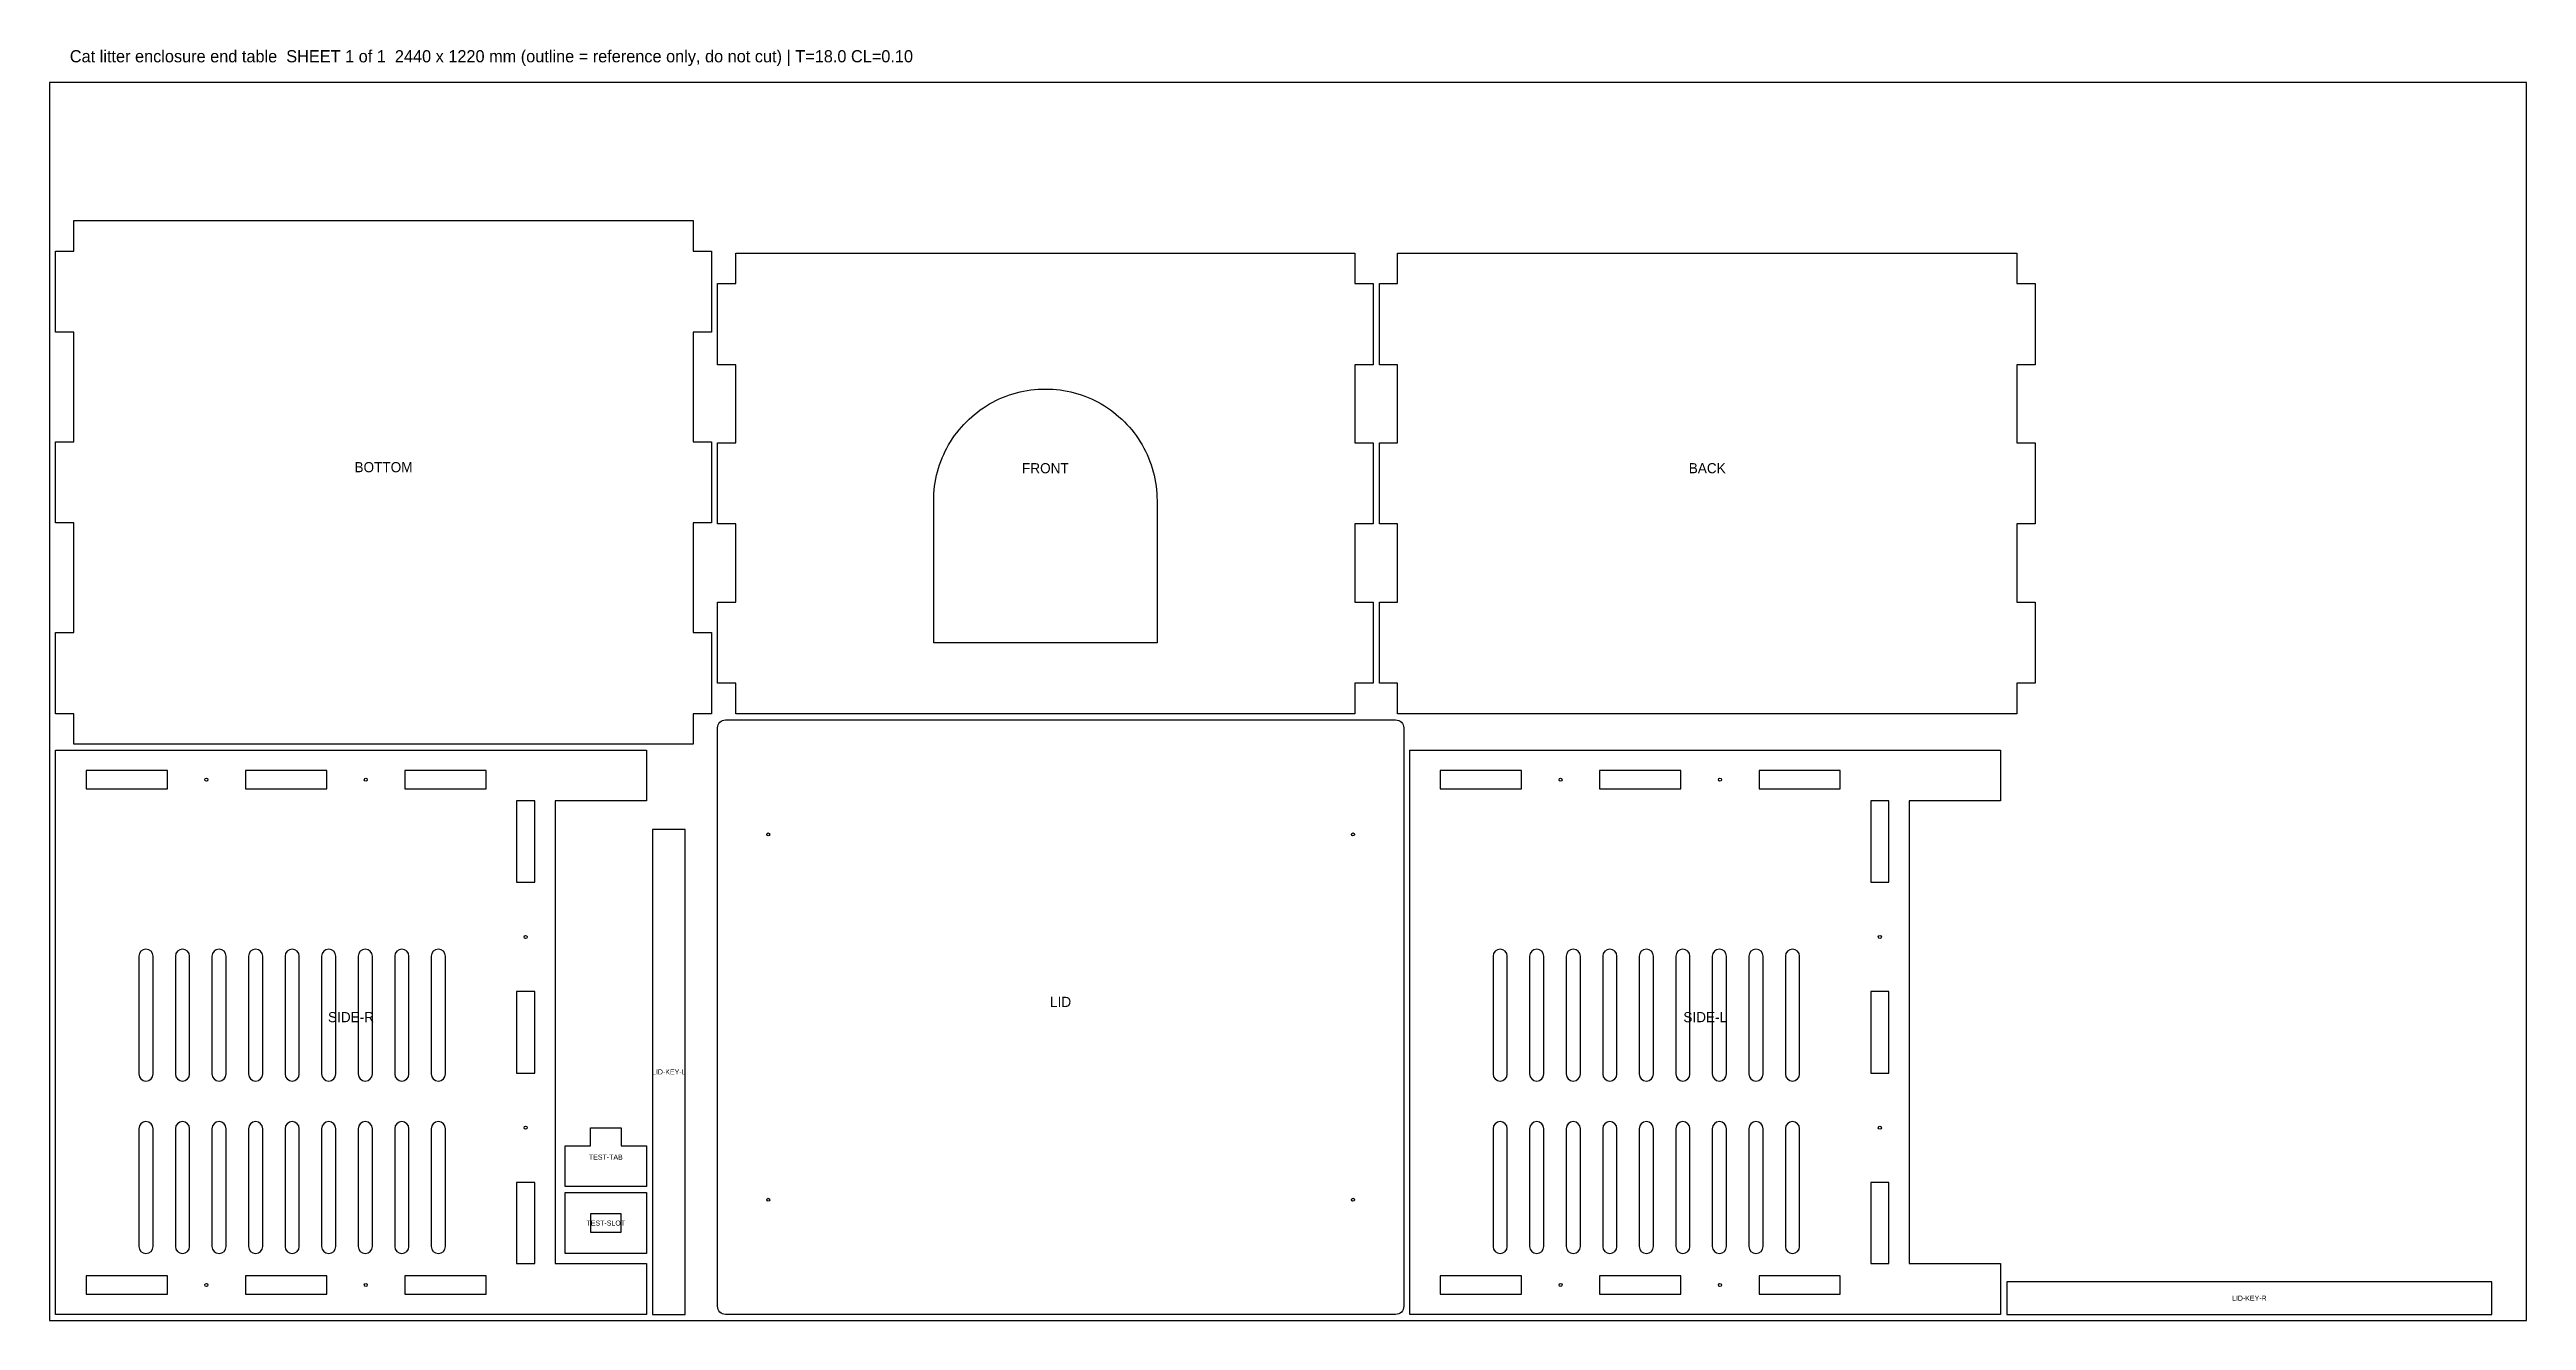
# Model space of a CAD drawing. Header units: millimetres. Extents: x 0 to 2440, y 0 to 1253.
import ezdxf
from ezdxf.enums import TextEntityAlignment as Align

# ---------------------------------------------------------------- set-up
doc = ezdxf.new("R2010")
doc.units = ezdxf.units.MM
doc.layers.add('CUT', color=1, linetype='Continuous')
doc.layers.add('LABELS', color=5, linetype='Continuous')

msp = doc.modelspace()

# ---------------------------------------------------------------- linework, layer by layer
at = {"layer": 'CUT'}
for points in [[(6, 678), (24, 678), (24, 786), (6, 786), (6, 866), (24, 866), (24, 974), (6, 974), (6, 1054), (24, 1054), (24, 1084), (634, 1084), (634, 1054), (652, 1054), (652, 974), (634, 974), (634, 866), (652, 866), (652, 786), (634, 786), (634, 678), (652, 678), (652, 598), (634, 598), (634, 568), (24, 568), (24, 598), (6, 598)], [(658, 708), (676, 708), (676, 785), (658, 785), (658, 865), (676, 865), (676, 942), (658, 942), (658, 1022), (676, 1022), (676, 1052), (1286, 1052), (1286, 1022), (1304, 1022), (1304, 942), (1286, 942), (1286, 865), (1304, 865), (1304, 785), (1286, 785), (1286, 708), (1304, 708), (1304, 628), (1286, 628), (1286, 598), (676, 598), (676, 628), (658, 628)], [(1310, 708), (1328, 708), (1328, 785), (1310, 785), (1310, 865), (1328, 865), (1328, 942), (1310, 942), (1310, 1022), (1328, 1022), (1328, 1052), (1938, 1052), (1938, 1022), (1956, 1022), (1956, 942), (1938, 942), (1938, 865), (1956, 865), (1956, 785), (1938, 785), (1938, 708), (1956, 708), (1956, 628), (1938, 628), (1938, 598), (1328, 598), (1328, 628), (1310, 628)], [(1091, 668), (871, 668), (871, 808), (871.1, 811.6), (871.2, 815.2), (871.5, 818.8), (871.9, 822.4), (872.5, 825.9), (873.1, 829.5), (873.9, 833), (874.7, 836.5), (875.7, 839.9), (876.8, 843.4), (878.1, 846.7), (879.4, 850.1), (880.8, 853.4), (882.3, 856.7), (884, 859.9), (885.7, 863), (887.6, 866.1), (889.5, 869.1), (891.6, 872.1), (893.7, 875), (896, 877.8), (898.3, 880.5), (900.7, 883.2), (903.2, 885.8), (905.8, 888.3), (908.5, 890.7), (911.2, 893), (914, 895.3), (916.9, 897.4), (919.9, 899.5), (922.9, 901.4), (926, 903.3), (929.1, 905), (932.3, 906.7), (935.6, 908.2), (938.9, 909.6), (942.3, 910.9), (945.6, 912.2), (949.1, 913.3), (952.5, 914.3), (956, 915.1), (959.5, 915.9), (963.1, 916.5), (966.6, 917.1), (970.2, 917.5), (973.8, 917.8), (977.4, 917.9), (981, 918), (984.6, 917.9), (988.2, 917.8), (991.8, 917.5), (995.4, 917.1), (998.9, 916.5), (1002.5, 915.9), (1006, 915.1), (1009.5, 914.3), (1012.9, 913.3), (1016.4, 912.2), (1019.7, 910.9), (1023.1, 909.6), (1026.4, 908.2), (1029.7, 906.7), (1032.9, 905), (1036, 903.3), (1039.1, 901.4), (1042.1, 899.5), (1045.1, 897.4), (1048, 895.3), (1050.8, 893), (1053.5, 890.7), (1056.2, 888.3), (1058.8, 885.8), (1061.3, 883.2), (1063.7, 880.5), (1066, 877.8), (1068.3, 875), (1070.4, 872.1), (1072.5, 869.1), (1074.4, 866.1), (1076.3, 863), (1078, 859.9), (1079.7, 856.7), (1081.2, 853.4), (1082.6, 850.1), (1083.9, 846.7), (1085.2, 843.4), (1086.3, 839.9), (1087.3, 836.5), (1088.1, 833), (1088.9, 829.5), (1089.5, 825.9), (1090.1, 822.4), (1090.5, 818.8), (1090.8, 815.2), (1090.9, 811.6), (1091, 808)], [(1334, 14), (1333.8, 12.4), (1333.4, 10.9), (1332.7, 9.6), (1331.7, 8.3), (1330.4, 7.3), (1329.1, 6.6), (1327.6, 6.2), (1326, 6), (666, 6), (664.4, 6.2), (662.9, 6.6), (661.6, 7.3), (660.3, 8.3), (659.3, 9.6), (658.6, 10.9), (658.2, 12.4), (658, 14), (658, 584), (658.2, 585.6), (658.6, 587.1), (659.3, 588.4), (660.3, 589.7), (661.6, 590.7), (662.9, 591.4), (664.4, 591.8), (666, 592), (1326, 592), (1327.6, 591.8), (1329.1, 591.4), (1330.4, 590.7), (1331.7, 589.7), (1332.7, 588.4), (1333.4, 587.1), (1333.8, 585.6), (1334, 584)], [(6, 6), (6, 562), (588, 562), (588, 512), (498, 512), (498, 56), (588, 56), (588, 6)], [(1340, 6), (1340, 562), (1922, 562), (1922, 512), (1832, 512), (1832, 56), (1922, 56), (1922, 6)], [(36, 524), (116.1, 524), (116.1, 542), (36, 542)], [(273.1, 524), (273.1, 542), (192.9, 542), (192.9, 524)], [(430.1, 542), (349.9, 542), (349.9, 524), (430.1, 524)], [(1370, 524), (1450, 524), (1450, 542), (1370, 542)], [(1607, 524), (1607, 542), (1527, 542), (1527, 524)], [(1764, 542), (1684, 542), (1684, 524), (1764, 524)], [(478.1, 512), (459.9, 512), (459.9, 431.9), (478.1, 431.9)], [(1812, 512), (1794, 512), (1794, 431.9), (1812, 431.9)], [(626, 6), (626, 484), (594, 484), (594, 6)], [(459.9, 324.1), (459.9, 243.9), (478.1, 243.9), (478.1, 324.1)], [(1794, 324.1), (1794, 243.9), (1812, 243.9), (1812, 324.1)], [(588, 172), (588, 132), (508, 132), (508, 172), (533, 172), (533, 190), (563, 190), (563, 172)], [(459.9, 56), (478.1, 56), (478.1, 136.1), (459.9, 136.1)], [(508, 66), (508, 126), (588, 126), (588, 66)], [(1794, 56), (1812, 56), (1812, 136.1), (1794, 136.1)], [(563, 105), (533, 105), (533, 87), (563, 87)], [(36, 44), (36, 25.9), (116.1, 25.9), (116.1, 44)], [(192.9, 25.9), (273.1, 25.9), (273.1, 44), (192.9, 44)], [(430.1, 25.9), (430.1, 44), (349.9, 44), (349.9, 25.9)], [(1370, 44), (1370, 25.9), (1450, 25.9), (1450, 44)], [(1527, 25.9), (1607, 25.9), (1607, 44), (1527, 44)], [(1764, 25.9), (1764, 44), (1684, 44), (1684, 25.9)], [(2406, 38), (1928, 38), (1928, 6), (2406, 6)]]:
    msp.add_lwpolyline(points, close=True, dxfattribs=at)
for points in [[(102, 243), (102, 359, 1), (88, 359), (88, 243, 1)], [(138, 243), (138, 359, 1), (124, 359), (124, 243, 1)], [(174, 243), (174, 359, 1), (160, 359), (160, 243, 1)], [(210, 243), (210, 359, 1), (196, 359), (196, 243, 1)], [(246, 243), (246, 359, 1), (232, 359), (232, 243, 1)], [(282, 243), (282, 359, 1), (268, 359), (268, 243, 1)], [(318, 243), (318, 359, 1), (304, 359), (304, 243, 1)], [(354, 243), (354, 359, 1), (340, 359), (340, 243, 1)], [(390, 243), (390, 359, 1), (376, 359), (376, 243, 1)], [(1436, 243), (1436, 359, 1), (1422, 359), (1422, 243, 1)], [(1472, 243), (1472, 359, 1), (1458, 359), (1458, 243, 1)], [(1508, 243), (1508, 359, 1), (1494, 359), (1494, 243, 1)], [(1544, 243), (1544, 359, 1), (1530, 359), (1530, 243, 1)], [(1580, 243), (1580, 359, 1), (1566, 359), (1566, 243, 1)], [(1616, 243), (1616, 359, 1), (1602, 359), (1602, 243, 1)], [(1652, 243), (1652, 359, 1), (1638, 359), (1638, 243, 1)], [(1688, 243), (1688, 359, 1), (1674, 359), (1674, 243, 1)], [(1724, 243), (1724, 359, 1), (1710, 359), (1710, 243, 1)], [(102, 73), (102, 189, 1), (88, 189), (88, 73, 1)], [(138, 73), (138, 189, 1), (124, 189), (124, 73, 1)], [(174, 73), (174, 189, 1), (160, 189), (160, 73, 1)], [(210, 73), (210, 189, 1), (196, 189), (196, 73, 1)], [(246, 73), (246, 189, 1), (232, 189), (232, 73, 1)], [(282, 73), (282, 189, 1), (268, 189), (268, 73, 1)], [(318, 73), (318, 189, 1), (304, 189), (304, 73, 1)], [(354, 73), (354, 189, 1), (340, 189), (340, 73, 1)], [(390, 73), (390, 189, 1), (376, 189), (376, 73, 1)], [(1436, 73), (1436, 189, 1), (1422, 189), (1422, 73, 1)], [(1472, 73), (1472, 189, 1), (1458, 189), (1458, 73, 1)], [(1508, 73), (1508, 189, 1), (1494, 189), (1494, 73, 1)], [(1544, 73), (1544, 189, 1), (1530, 189), (1530, 73, 1)], [(1580, 73), (1580, 189, 1), (1566, 189), (1566, 73, 1)], [(1616, 73), (1616, 189, 1), (1602, 189), (1602, 73, 1)], [(1652, 73), (1652, 189, 1), (1638, 189), (1638, 73, 1)], [(1688, 73), (1688, 189, 1), (1674, 189), (1674, 73, 1)], [(1724, 73), (1724, 189, 1), (1710, 189), (1710, 73, 1)]]:
    msp.add_lwpolyline(points, format="xyb", close=True, dxfattribs=at)
for centre in [(154.5, 533), (311.5, 533), (1488.5, 533), (1645.5, 533), (708, 479), (1284, 479), (469, 378), (1803, 378), (469, 190), (1803, 190), (708, 119), (1284, 119), (154.5, 35), (311.5, 35), (1488.5, 35), (1645.5, 35)]:
    msp.add_circle(centre, 1.5, dxfattribs=at)
at = {"layer": 'LABELS'}
msp.add_lwpolyline([(0, 0), (2440, 0), (2440, 1220), (0, 1220)], close=True, dxfattribs=at)

# ---------------------------------------------------------------- texts
msp.add_text('Cat litter enclosure end table  SHEET 1 of 1  2440 x 1220 mm (outline = reference only, do not cut) | T=18.0 CL=0.10', height=12, dxfattribs=at).set_placement((20, 1240))
for s, height, p in [('BOTTOM', 10, (329, 841)), ('FRONT', 10, (981, 840)), ('BACK', 10, (1633, 840)), ('LID', 10, (996, 314)), ('SIDE-R', 10, (297, 299)), ('SIDE-L', 10, (1631, 299)), ('LID-KEY-L', 5, (610, 245)), ('TEST-TAB', 5, (548, 161)), ('TEST-SLOT', 5, (548, 96)), ('LID-KEY-R', 5, (2167, 22))]:
    msp.add_text(s, height=height, dxfattribs=at).set_placement(p, align=Align.MIDDLE_CENTER)

doc.saveas('drawing.dxf')
